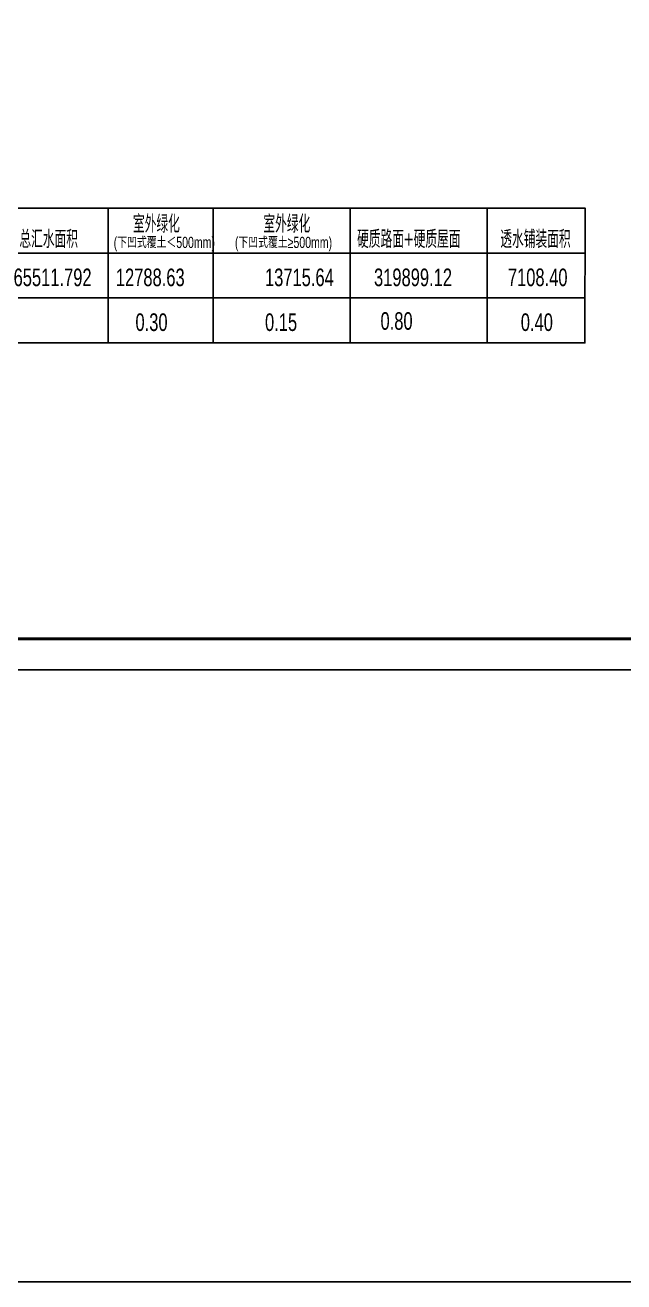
# Model space of a CAD drawing. Extents: x 332286 to 1463507, y -720758 to 86974.
# Drawn here: x 1218481 to 1237632, y -441333 to -401084 of the extents above; entities that cross this region are included whole.
import ezdxf

# ---------------------------------------------------------------- set-up
doc = ezdxf.new("R2010")
doc.units = 0
doc.header["$LTSCALE"] = 1000
doc.header["$MEASUREMENT"] = 0
doc.layers.get('0').update_dxf_attribs({"linetype": 'CONTINUOUS'})
doc.layers.get('Defpoints').update_dxf_attribs({"linetype": 'CONTINUOUS'})
for name, color, linetype in [('0TWT_TEXT', 7, 'CONTINUOUS'), ('SHEET_LINE', 6, 'CONTINUOUS'), ('TWT_TITLE', 7, 'CONTINUOUS')]:
    doc.layers.add(name, color=color, linetype=linetype)
doc.styles.add('样式 1', font='ROS', dxfattribs={"width": 0.7, "bigfont": 'JD'})

msp = doc.modelspace()

# ---------------------------------------------------------------- linework, layer by layer
at = {"color": 1}
for p, q in [((1221136, -406943), (1221136, -411263)), ((1224498.4, -406943), (1224498.4, -411263)), ((1228881.2, -406943), (1228881.2, -411263)), ((1233264.1, -406943), (1233264.1, -411263)), ((1236390, -408383), (1213962, -408383)), ((1236390, -409823), (1213962, -409823))]:
    msp.add_line(p, q, dxfattribs=at)
msp.add_lwpolyline([(606987.7, -325870.5), (1300418.1, -325870.5), (1300418.1, -441333.3), (606987.7, -441333.3)], close=True)
msp.add_lwpolyline([(1213962, -406943), (1236390, -406943), (1236388.1, -411263), (1213960.1, -411263)], close=True, dxfattribs=at)
at = {"layer": 'Defpoints'}
msp.add_line((1201446.6, -421736.2), (1312320.7, -421736.2), dxfattribs=at)
at = {"layer": 'SHEET_LINE', "color": 4, "const_width": 5}
msp.add_lwpolyline([(1210305, -421736.2), (1294405, -421736.2), (1294405, -362336.2), (1210305, -362336.2)], close=True, dxfattribs=at)
at = {"layer": 'TWT_TITLE', "color": 4, "linetype": 'Continuous', "const_width": 100}
msp.add_lwpolyline([(1212805, -420736.2), (1293405, -420736.2), (1293405, -363336.2), (1212805, -363336.2)], close=True, dxfattribs=at)

# ---------------------------------------------------------------- texts
at = {"layer": '0TWT_TEXT', "color": 1, "style": '样式 1', "width": 0.7}
for s, height, p in [('室外绿化', 564, (1221929.5, -407734.1)), ('室外绿化', 564, (1226102.2, -407734.1)), ('总汇水面积', 564, (1218295.3, -408222.4)), ('硬质路面+硬质屋面', 564, (1229099.6, -408222.4)), ('透水铺装面积', 564, (1233679.7, -408222.4)), ('(下凹式覆土＜500mm)', 360, (1221312.9, -408222.4)), ('(下凹式覆土≥500mm)', 360, (1225191.8, -408222.4)), ('65511.792', 564, (1218110, -409444.1)), ('12788.63', 564, (1221380.9, -409444.1)), ('13715.64', 564, (1226151.9, -409444.1)), ('319899.12', 564, (1229640.5, -409444.1)), ('7108.40', 564, (1233922.4, -409444.1)), ('0.30', 564, (1222009.1, -410879.7)), ('0.15', 564, (1226153.5, -410879.7)), ('0.80', 564, (1229847.9, -410841.2)), ('0.40', 564, (1234335.8, -410879.7))]:
    msp.add_text(s, height=height, dxfattribs=at).set_placement(p)

doc.saveas('drawing.dxf')
